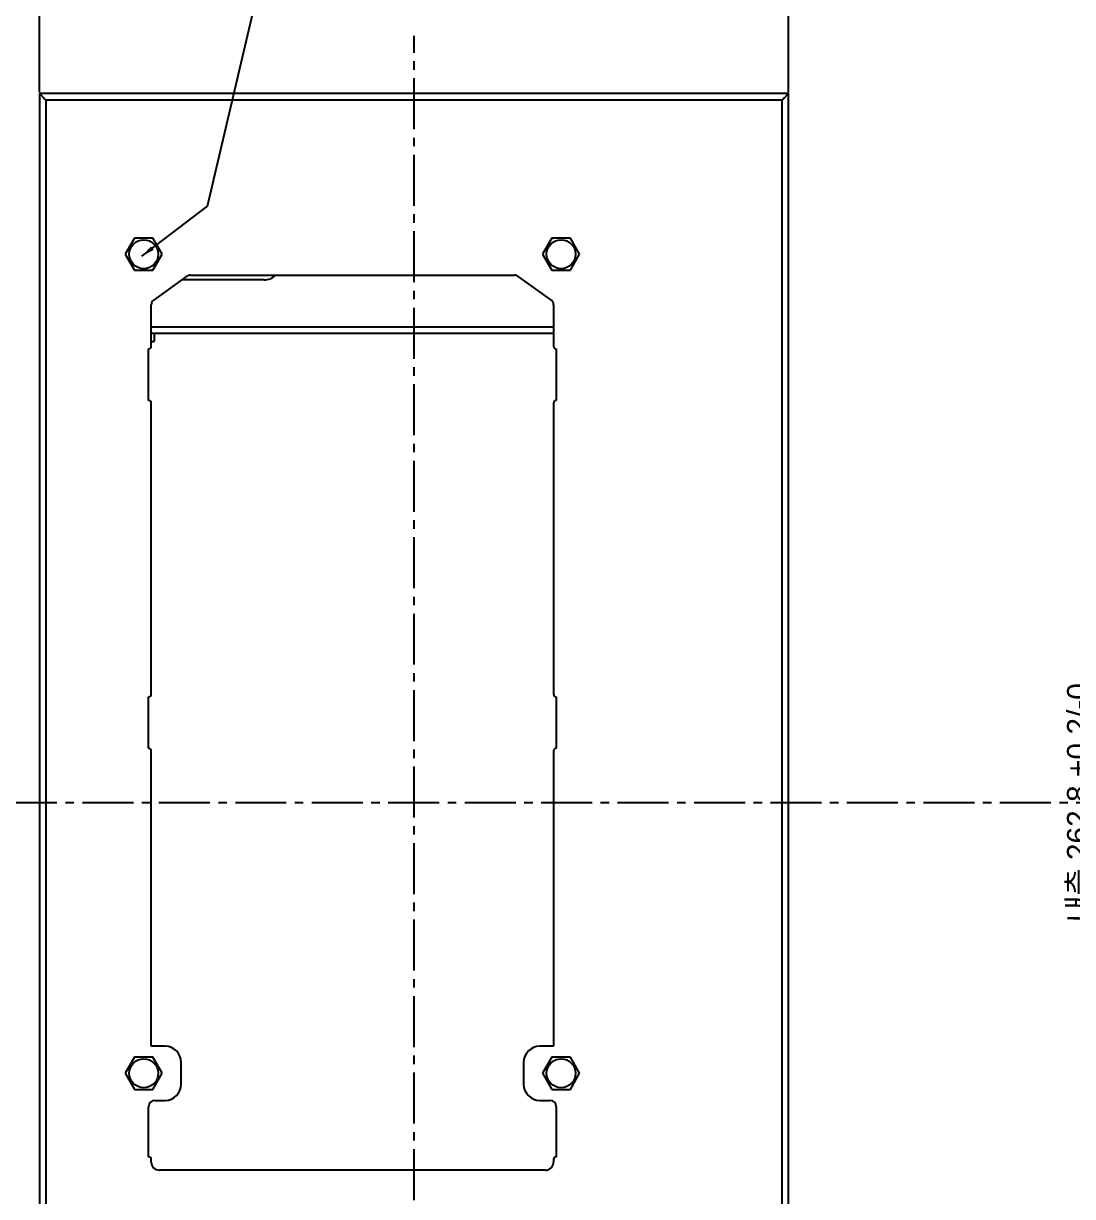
# Model space of a CAD drawing. Extents: x -425 to 6552, y -3049 to 3105.
# Drawn here: x 82.9 to 278.9, y -2350.9 to -2131.8 of the extents above; entities that cross this region are included whole.
import ezdxf

# ---------------------------------------------------------------- set-up
doc = ezdxf.new("R2010")
doc.units = 0
doc.header["$PDMODE"] = 3
doc.header["$PDSIZE"] = 1.5
doc.linetypes.add('CENTER', pattern=[17.8, 10.75, -2.35, 2.35, -2.35])
doc.linetypes.add('CENTER2', pattern=[28.575, 19.05, -3.175, 3.175, -3.175])
doc.layers.get('0').update_dxf_attribs({"linetype": 'CONTINUOUS'})
doc.layers.get('DEFPOINTS').update_dxf_attribs({"linetype": 'CONTINUOUS'})
doc.layers.add('3', color=112, linetype='CENTER')
doc.layers.add('DIM', color=1, linetype='CONTINUOUS')
doc.styles.add('OMI-1', font='arial.ttf', dxfattribs={"oblique": 1})
doc.dimstyles.new('1', dxfattribs={"dimtxt": 4, "dimasz": 2.5, "dimexe": 0.8, "dimexo": 0.3, "dimgap": 0.5, "dimtad": 1, "dimtoh": 1, "dimdec": 1, "dimzin": 0, "dimtxsty": 'OMI-1', "dimcen": 0, "dimclrd": 256, "dimclre": 256, "dimclrt": 256, "dimazin": 3, "dimtfac": 0.8, "dimtdec": 1, "dimtix": 1, "dimtmove": 0, "dimatfit": 3, "dimtolj": 1, "dimtzin": 0})

# ---------------------------------------------------------------- blocks, each defined once
blk = doc.blocks.new('*D8311')
at = {"layer": 'DEFPOINTS', "color": 0}
for p in [(225.86, -2116.65), (85.86, -2144.89), (225.86, -2144.89)]:
    blk.add_point(p, dxfattribs=at)
at = {"layer": 'DIM'}
for p, q in [((85.86, -2144.59), (85.86, -2115.85)), ((88.36, -2116.65), (223.36, -2116.65)), ((225.86, -2144.59), (225.86, -2115.85))]:
    blk.add_line(p, q, dxfattribs=at)
for points in [[(88.36, -2116.23), (88.36, -2117.07), (85.86, -2116.65)], [(223.36, -2117.07), (223.36, -2116.23), (225.86, -2116.65)]]:
    blk.add_solid(points, dxfattribs=at)
at = {"layer": 'DIM', "insert": (155.86, -2114.11), "char_height": 4, "attachment_point": 5, "style": 'OMI-1'}
blk.add_mtext('\\A1;140.0', dxfattribs=at)
blk = doc.blocks.new('*D8432')
at = {"layer": 'DEFPOINTS', "color": 0}
for p in [(305.07, -2146.09), (282.84, -2408.69), (305.07, -2408.69)]:
    blk.add_point(p, dxfattribs=at)
at = {"layer": 'DIM'}
for p, q in [((304.77, -2146.09), (282.04, -2146.09)), ((282.84, -2148.59), (282.84, -2406.19)), ((304.77, -2408.69), (282.04, -2408.69))]:
    blk.add_line(p, q, dxfattribs=at)
for points in [[(283.26, -2148.59), (282.43, -2148.59), (282.84, -2146.09)], [(282.43, -2406.19), (283.26, -2406.19), (282.84, -2408.69)]]:
    blk.add_solid(points, dxfattribs=at)
at = {"layer": 'DIM', "insert": (280.12, -2277.39), "char_height": 4, "attachment_point": 5, "rotation": 90, "style": 'OMI-1'}
blk.add_mtext('\\A1;\\A1;{\\f굴림|b0|i0|c129|p2;내측} 262.8 +0.2/-0', dxfattribs=at)

msp = doc.modelspace()

# ---------------------------------------------------------------- linework, layer by layer
at = {"color": 7, "linetype": 'CONTINUOUS'}
for p, q in [((85.86, -2144.89), (85.86, -2409.89)), ((85.86, -2144.89), (87.06, -2146.09)), ((85.86, -2144.89), (85.86, -2144.9)), ((225.86, -2144.89), (85.86, -2144.89)), ((85.86, -2144.9), (86.01, -2145.04)), ((86.01, -2145.04), (86.08, -2145.11)), ((225.86, -2144.89), (224.66, -2146.09)), ((225.71, -2145.05), (225.64, -2145.11)), ((225.85, -2144.9), (225.71, -2145.05)), ((225.86, -2144.89), (225.85, -2144.9)), ((225.86, -2409.89), (225.86, -2144.89)), ((87.06, -2146.09), (87.06, -2408.69)), ((224.66, -2146.09), (87.06, -2146.09)), ((224.66, -2408.69), (224.66, -2146.09)), ((107.18, -2183.5), (113.5, -2178.98)), ((127.86, -2179.69), (112.5, -2179.69)), ((114.08, -2178.79), (174.64, -2178.79)), ((175.22, -2178.98), (181.54, -2183.5)), ((106.76, -2192.09), (106.76, -2184.31)), ((181.96, -2184.31), (181.96, -2192.09)), ((181.96, -2188.49), (106.76, -2188.49)), ((181.96, -2189.69), (106.76, -2189.69)), ((106.76, -2191.19), (107.31, -2191.19)), ((107.31, -2189.69), (107.31, -2191.19)), ((106.26, -2202.19), (106.26, -2192.59)), ((182.46, -2192.59), (182.46, -2202.19)), ((106.76, -2257.09), (106.76, -2202.69)), ((181.96, -2202.69), (181.96, -2257.09)), ((106.26, -2267.19), (106.26, -2257.59)), ((182.46, -2257.59), (182.46, -2267.19)), ((106.76, -2322.85), (106.76, -2267.69)), ((181.96, -2267.69), (181.96, -2322.85)), ((109.36, -2322.85), (106.76, -2322.85)), ((181.96, -2322.85), (179.36, -2322.85)), ((112.36, -2329.95), (112.36, -2325.85)), ((176.36, -2325.85), (176.36, -2329.95)), ((107.46, -2332.95), (109.36, -2332.95)), ((179.36, -2332.95), (181.26, -2332.95)), ((106.26, -2343.5), (106.26, -2334.15)), ((182.46, -2334.15), (182.46, -2343.5)), ((106.76, -2344.49), (106.76, -2344)), ((181.96, -2344), (181.96, -2344.49)), ((180.42, -2345.99), (108.26, -2345.99))]:
    msp.add_line(p, q, dxfattribs=at)
at = {"color": 4, "linetype": 'CONTINUOUS'}
for p, q in [((103.63, -2171.89), (101.89, -2174.89)), ((107.09, -2171.89), (103.63, -2171.89)), ((108.82, -2174.89), (107.09, -2171.89)), ((181.63, -2171.89), (179.89, -2174.89)), ((185.09, -2171.89), (181.63, -2171.89)), ((186.82, -2174.89), (185.09, -2171.89)), ((101.89, -2174.89), (103.63, -2177.89)), ((107.09, -2177.89), (108.82, -2174.89)), ((179.89, -2174.89), (181.63, -2177.89)), ((185.09, -2177.89), (186.82, -2174.89)), ((103.63, -2177.89), (107.09, -2177.89)), ((181.63, -2177.89), (185.09, -2177.89)), ((103.63, -2324.9), (101.89, -2327.9)), ((107.09, -2324.9), (103.63, -2324.9)), ((108.82, -2327.9), (107.09, -2324.9)), ((181.63, -2324.9), (179.9, -2327.9)), ((185.09, -2324.9), (181.63, -2324.9)), ((186.82, -2327.9), (185.09, -2324.9)), ((101.89, -2327.9), (103.63, -2330.9)), ((107.09, -2330.9), (108.82, -2327.9)), ((179.9, -2327.9), (181.63, -2330.9)), ((185.09, -2330.9), (186.82, -2327.9)), ((103.63, -2330.9), (107.09, -2330.9)), ((181.63, -2330.9), (185.09, -2330.9))]:
    msp.add_line(p, q, dxfattribs=at)
at = {"color": 7, "linetype": 'CONTINUOUS'}
for points in [[(86.67, -2145.7), (86.79, -2145.83), (86.92, -2145.96), (87.06, -2146.09)], [(225.05, -2145.7), (224.93, -2145.83), (224.79, -2145.96), (224.66, -2146.09)]]:
    msp.add_lwpolyline(points, dxfattribs=at)
at = {"color": 4, "linetype": 'CONTINUOUS'}
for centre in [(105.36, -2174.89), (183.36, -2174.89), (105.36, -2327.9), (183.36, -2327.9)]:
    msp.add_circle(centre, 2.7, dxfattribs=at)
at = {"color": 7, "linetype": 'CONTINUOUS'}
for centre, radius, start, end in [((114.08, -2179.79), 1, 90, 125.5377), ((127.86, -2176.69), 3, 270, 315.4867), ((174.64, -2179.79), 1, 54.4623, 90), ((107.76, -2184.31), 1, 125.5377, 180), ((180.96, -2184.31), 1, 0, 54.4623), ((106.26, -2192.09), 0.5, 270, 0), ((182.46, -2192.09), 0.5, 180, 270), ((106.26, -2202.69), 0.5, 0, 90), ((182.46, -2202.69), 0.5, 90, 180), ((106.26, -2257.09), 0.5, 270, 0), ((182.46, -2257.09), 0.5, 180, 270), ((106.26, -2267.69), 0.5, 0, 90), ((182.46, -2267.69), 0.5, 89.9997, 180), ((109.36, -2325.85), 3, 0, 90), ((179.36, -2325.85), 3, 90, 180), ((109.36, -2329.95), 3, 270, 0), ((179.36, -2329.95), 3, 180, 270), ((107.46, -2334.15), 1.2, 90, 180), ((181.26, -2334.15), 1.2, 0, 90), ((106.26, -2344), 0.5, 0, 90), ((108.26, -2344.49), 1.5, 180, 270), ((180.46, -2344.49), 1.5, 268.5112, 0), ((182.46, -2344), 0.5, 90, 180)]:
    msp.add_arc(centre, radius, start, end, dxfattribs=at)
at = {"layer": '3', "linetype": 'CENTER2', "ltscale": 0.5}
for p, q in [((155.92, -2423.01), (155.92, -2134.09)), ((474.91, -2277.39), (-187.85, -2277.39))]:
    msp.add_line(p, q, dxfattribs=at)

# ---------------------------------------------------------------- dimensions: what is measured, and where the dimension line sits
at = {"layer": 'DIM'}
dim = msp.add_linear_dim(base=(225.86, -2116.65), p1=(85.86, -2144.89), p2=(225.86, -2144.89), dimstyle='1', dxfattribs=at)
dim.commit()
dim.dimension.update_dxf_attribs({"geometry": '*D8311', "text_midpoint": (155.86, -2114.11)})
dim = msp.add_linear_dim(base=(282.84, -2408.69), p1=(305.07, -2146.09), p2=(305.07, -2408.69), angle=90, text='\\A1;{\\f굴림|b0|i0|c129|p2;내측} 262.8 +0.2/-0', dimstyle='1', override={"dimtxsty": 'OMI-1'}, dxfattribs=at)
dim.commit()
dim.dimension.update_dxf_attribs({"geometry": '*D8432', "text_midpoint": (280.12, -2277.39)})

# ---------------------------------------------------------------- leaders
at = {"layer": 'DIM', "annotation_type": 0, "has_hookline": 1, "hookline_direction": 0, "text_width": 58.84}
msp.add_leader([(104.98, -2175.27), (117.3, -2165.89), (126.74, -2125.5), (129.24, -2125.5)], dimstyle='1', override={"dimgap": 0.5, "dimtad": 0}, dxfattribs=at)

doc.saveas('drawing.dxf')
